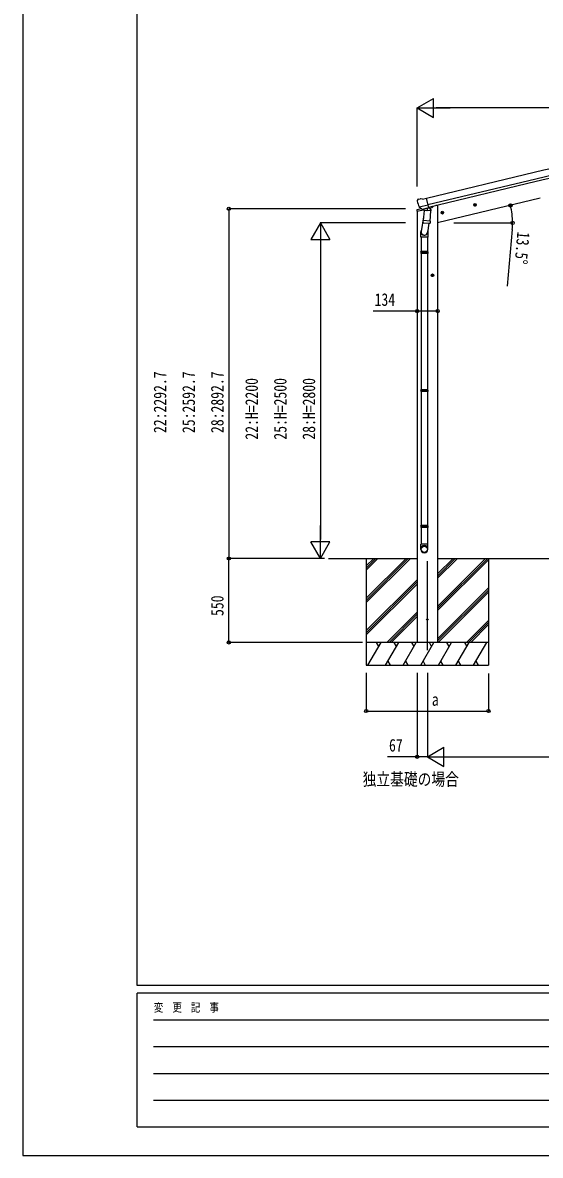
# Model space of a CAD drawing. Units: millimetres, scale not verified. Extents: x -10512 to 10512, y -7425 to 7425.
# Drawn here: x -10512 to -7123, y -7425 to 0 of the extents above; entities that cross this region are included whole.
import ezdxf
from ezdxf.enums import TextEntityAlignment as Align

# ---------------------------------------------------------------- set-up
doc = ezdxf.new("R2010")
doc.units = ezdxf.units.MM
doc.header["$LTSCALE"] = 40
for name, color, linetype in [('0-2_USER1', 3, 'Continuous'), ('0-4_YKK_12', 2, 'Continuous'), ('0-5_YKK_13', 4, 'Continuous'), ('0-6_YKK_A1', 4, 'Continuous'), ('0-7_YKK_D', 6, 'Continuous'), ('0-8_YKK_ZWAK', 7, 'Continuous')]:
    doc.layers.add(name, color=color, linetype=linetype)
doc.styles.add('ＭＳ ゴシック', font='')
doc.styles.get('ＭＳ ゴシック').set_extended_font_data('MS Gothic')

msp = doc.modelspace()

# ---------------------------------------------------------------- linework, layer by layer
at = {"layer": '0-4_YKK_12'}
msp.add_line((-7862.45, -4113.42), (-7862.45, -3529.47), dxfattribs=at)
at = {"layer": '0-5_YKK_13'}
for p, q in [((-7929.62, -1168.08), (-7929.34, -1169.23)), ((-7925.4, -1159.51), (-7929.26, -1165.8)), ((-7922.3, -1157.26), (-7909.12, -1154.09)), ((-7894.56, -1156.77), (-7907.82, -1154.07)), ((-7894.56, -1156.77), (-7868.63, -1150.54)), ((-7555.36, -1189.26), (-7548.06, -1187.51)), ((-7547.86, -1204.43), (-7552.53, -1184.98)), ((-7548.06, -1187.51), (-7542.9, -1192.95)), ((-7931.42, -1236.35), (-7888.5, -1226.05)), ((-7931.42, -1229.46), (-7931.42, -1236.35)), ((-7902.32, -1220.11), (-7929.12, -1226.54)), ((-7915.56, -1208.39), (-7858.06, -1194.58)), ((-7898.71, -1223.3), (-7915.09, -1208.81)), ((-7896, -1223.87), (-7888.48, -1222.06)), ((-7895.17, -1223.76), (-7893.64, -1223.39)), ((-7893.64, -1223.39), (-7856.93, -1214.58)), ((-7891.8, -1223.62), (-7891.85, -1224.36)), ((-7891.09, -1225.4), (-7865.28, -1231.84)), ((-7884.18, -1230.75), (-7888.85, -1297.59)), ((-7838.49, -1233.94), (-7884.18, -1230.75)), ((-7882.4, -1227.57), (-7882.63, -1230.86)), ((-7862.88, -1216.41), (-7863.91, -1231.01)), ((-7856.93, -1214.58), (-7855.4, -1214.21)), ((-7853.85, -1212.11), (-7852.91, -1212.18)), ((-7852.91, -1212.18), (-7839.59, -1227.49)), ((-7849.08, -1216.58), (-7830.7, -1212.17)), ((-7843.16, -1300.78), (-7838.49, -1233.94)), ((-7839.59, -1227.49), (-7840.03, -1233.84)), ((-7826.87, -1204.04), (-7826.87, -1207.31)), ((-7754.39, -1243.73), (-7773.84, -1248.4)), ((-7771.42, -1247.82), (-7769.28, -1240.62)), ((-7766.25, -1253.26), (-7771.42, -1247.82)), ((-7769.28, -1240.62), (-7761.99, -1238.87)), ((-7761.78, -1255.79), (-7766.45, -1236.34)), ((-7761.99, -1238.87), (-7756.82, -1244.31)), ((-7540.47, -1192.37), (-7559.92, -1197.04)), ((-7557.49, -1196.46), (-7555.36, -1189.26)), ((-7552.33, -1201.9), (-7557.49, -1196.46)), ((-7887.12, -1272.82), (-7903.03, -1368.99)), ((-7889.71, -1310.05), (-7888.84, -1297.59)), ((-7889.31, -1311.41), (-7889.32, -1311.41)), ((-7843.16, -1300.78), (-7888.85, -1297.59)), ((-7887.87, -1312.19), (-7846.17, -1315.11)), ((-7851.6, -1314.73), (-7862.33, -1378.31)), ((-7843.18, -1300.78), (-7844.06, -1313.48)), ((-7905.18, -1406.15), (-7905.18, -1371.8)), ((-7859.18, -1406.15), (-7905.18, -1406.15)), ((-7903.18, -1406.15), (-7903.18, -1500.15)), ((-7861.18, -1406.15), (-7861.18, -1500.15)), ((-7859.18, -1371.5), (-7859.18, -1406.15)), ((-7905.18, -1502.15), (-7904.18, -1500.15)), ((-7859.18, -1502.15), (-7905.18, -1502.15)), ((-7859.18, -1510.15), (-7905.18, -1510.15)), ((-7860.18, -1500.15), (-7904.18, -1500.15)), ((-7860.18, -1512.15), (-7904.18, -1512.15)), ((-7903.18, -1512.15), (-7903.18, -2406.48)), ((-7861.18, -1512.15), (-7861.18, -2406.48)), ((-7859.18, -1502.15), (-7860.18, -1500.15)), ((-7859.18, -1510.15), (-7860.18, -1512.15)), ((-7859.18, -1502.15), (-7859.18, -1510.15)), ((-7818.75, -1655.98), (-7838.75, -1655.98)), ((-7836.26, -1655.98), (-7832.5, -1649.48)), ((-7832.5, -1662.48), (-7836.26, -1655.98)), ((-7832.5, -1649.48), (-7825, -1649.48)), ((-7828.75, -1665.98), (-7828.75, -1645.98)), ((-7825, -1649.48), (-7821.24, -1655.98)), ((-7905.18, -2408.48), (-7904.18, -2406.48)), ((-7859.18, -2408.48), (-7905.18, -2408.48)), ((-7859.18, -2416.48), (-7905.18, -2416.48)), ((-7860.18, -2406.48), (-7904.18, -2406.48)), ((-7860.18, -2418.48), (-7904.18, -2418.48)), ((-7903.18, -2418.48), (-7903.18, -3296.53)), ((-7861.18, -2418.48), (-7861.18, -3296.53)), ((-7859.18, -2408.48), (-7860.18, -2406.48)), ((-7859.18, -2416.48), (-7860.18, -2418.48)), ((-7859.18, -2408.48), (-7859.18, -2416.48)), ((-7905.18, -3298.53), (-7904.18, -3296.53)), ((-7859.18, -3298.53), (-7905.18, -3298.53)), ((-7859.18, -3306.53), (-7905.18, -3306.53)), ((-7860.18, -3296.53), (-7904.18, -3296.53)), ((-7860.18, -3308.53), (-7904.18, -3308.53)), ((-7903.18, -3308.53), (-7903.18, -3418.53)), ((-7861.18, -3308.53), (-7861.18, -3418.53)), ((-7859.18, -3298.53), (-7860.18, -3296.53)), ((-7859.18, -3306.53), (-7860.18, -3308.53)), ((-7859.18, -3298.53), (-7859.18, -3306.53)), ((-7905.18, -3452.67), (-7905.18, -3418.53)), ((-7859.18, -3418.53), (-7905.18, -3418.53)), ((-7859.18, -3452.67), (-7859.18, -3418.53))]:
    msp.add_line(p, q, dxfattribs=at)
for points in [[(-7863.2, -1215.99), (-7853.48, -1213.66), (-7868.63, -1150.54)], [(-7915.83, -1207.81), (-7915.25, -1208.66), (-7915.09, -1208.81)], [(-7863.2, -1215.99), (-7863.44, -1216.14), (-7888.2, -1222.09), (-7888.48, -1222.06)], [(-7756.82, -1244.31), (-7758.95, -1251.51), (-7766.25, -1253.26)], [(-7542.9, -1192.95), (-7545.03, -1200.15), (-7552.33, -1201.9)], [(-7905.18, -1502.15), (-7905.18, -1510.15), (-7904.18, -1512.15)], [(-7821.24, -1655.98), (-7825, -1662.48), (-7832.5, -1662.48)], [(-7905.18, -2408.48), (-7905.18, -2416.48), (-7904.18, -2418.48)], [(-7905.18, -3298.53), (-7905.18, -3306.53), (-7904.18, -3308.53)]]:
    msp.add_lwpolyline(points, dxfattribs=at)
for centre, radius in [((-7550.2, -1194.71), 8.5), ((-7550.2, -1194.71), 7.7), ((-7764.12, -1246.06), 8.5), ((-7764.12, -1246.06), 7.7), ((-7764.12, -1246.06), 6.5), ((-7550.2, -1194.71), 6.5), ((-7828.75, -1655.98), 8.5), ((-7828.75, -1655.98), 7.7), ((-7828.75, -1655.98), 6.5), ((-7861.95, -3912.48), 5)]:
    msp.add_circle(centre, radius, dxfattribs=at)
for centre, radius, start, end in [((-7732.54, -1121.98), 202.4, 193.5, 205.09125), ((-7921.14, -1162.12), 5, 103.5, 148.5), ((-7908.42, -1157.01), 3, 78.5, 103.5), ((-7928.42, -1229.46), 3, 103.5, 180), ((-7895.28, -1223.27), 0.5, 248.23754, 283.5), ((-7892.3, -1223.59), 0.5, 356, 103.5), ((-7890.85, -1224.43), 1, 176, 256), ((-7864.93, -1230.87), 1.03, 250.03897, 351.96569), ((-7862.29, -1216.49), 0.604, 100.59842, 172.20595), ((-7855.52, -1213.73), 0.5, 283.5, 318.76246), ((-7831.87, -1207.31), 5, 283.5, 0), ((-7887.77, -1310.23), 1.95, 175.04017, 217.47766), ((-7887.73, -1310.2), 2, 217.40962, 266), ((-7846.03, -1313.11), 2, 266, 349.46843), ((-7875.18, -1371.8), 30, 177.45142, 180)]:
    msp.add_arc(centre, radius, start, end, dxfattribs=at)
for centre, major_axis, ratio, start_param, end_param in [((-7926.7, -1167.37), (-1.57, -2.57), 0.99628, 4.712389, 5.4996506), ((-7896.72, -1221.04), (-0.73, -2.92), 0.997631, 5.8041905, 6.6006116), ((-7896.67, -1220.82), (2.63, 3.16), 0.650902, 4.0958226, 4.1686332), ((-7896.7, -1220.94), (-0.73, -2.92), 0.997631, 0.3902369, 0.4789948), ((-7882.18, -1371.5), (23, 0), 0.996195, 2.5560258, 6.5663028), ((-7882.18, -1371.5), (21, 0), 0.996195, 2.9349147, 5.9512394), ((-7882.18, -3450.93), (-23, 0), 0.996195, 3.1415927, 6.2831853), ((-7882.18, -3452.67), (-23, 0), 0.996195, 3.1415927, 6.2831853), ((-7882.18, -3452.67), (0, -23.43), 0.981806, 4.712389, 7.8539816)]:
    msp.add_ellipse(centre, major_axis=major_axis, ratio=ratio, start_param=start_param, end_param=end_param, dxfattribs=at)
msp.add_ellipse((-7882.18, -3452.67), major_axis=(21, 0), ratio=0.996195, dxfattribs=at)
at = {"layer": '0-6_YKK_A1'}
for p, q in [((-7162.9, -982.93), (-7868.22, -1152.26)), ((-7152.82, -1024.91), (-7858.14, -1194.24)), ((-7148.89, -1041.27), (-7854.21, -1210.61)), ((-7122.52, -1151.15), (-7794.95, -1312.59)), ((-7928.95, -1235.76), (-7928.95, -4062.48)), ((-7794.95, -1199.48), (-7807.87, -1199.48)), ((-7794.95, -1199.48), (-7794.95, -4062.48)), ((-8510.45, -3512.48), (-7928.95, -3512.48)), ((-8262.45, -3512.48), (-8262.45, -4212.48)), ((-8262.45, -3773.21), (-8001.72, -3512.48)), ((-8262.45, -3787.35), (-7987.58, -3512.48)), ((-8262.45, -3801.49), (-7973.44, -3512.48)), ((-8262.45, -3589.36), (-8185.57, -3512.48)), ((-8262.45, -3575.22), (-8199.71, -3512.48)), ((-8262.45, -3561.08), (-8213.85, -3512.48)), ((-7794.95, -3826.21), (-7481.22, -3512.48)), ((-7794.95, -3840.35), (-7467.08, -3512.48)), ((-7794.95, -3642.36), (-7665.07, -3512.48)), ((-7794.95, -3628.22), (-7679.21, -3512.48)), ((-7794.95, -3614.08), (-7693.35, -3512.48)), ((-7794.95, -3512.48), (-4442.45, -3512.48)), ((-7794.95, -3854.49), (-7462.45, -3521.99)), ((-7462.45, -3512.48), (-7462.45, -4212.48)), ((-8262.45, -3985.34), (-7928.95, -3651.84)), ((-8262.45, -3999.48), (-7928.95, -3665.98)), ((-8262.45, -4013.62), (-7928.95, -3680.13)), ((-7794.95, -4038.34), (-7462.45, -3705.84)), ((-7794.95, -4052.48), (-7462.45, -3719.98)), ((-7790.81, -4062.48), (-7462.45, -3734.12)), ((-8127.46, -4062.48), (-7928.95, -3863.97)), ((-8113.32, -4062.48), (-7928.95, -3878.11)), ((-8099.17, -4062.48), (-7928.95, -3892.26)), ((-7606.96, -4062.48), (-7462.45, -3917.97)), ((-7592.82, -4062.48), (-7462.45, -3932.11)), ((-7578.67, -4062.48), (-7462.45, -3946.26)), ((-7462.45, -4062.48), (-8262.45, -4062.48)), ((-8252.16, -4212.48), (-8165.56, -4062.48)), ((-8180.56, -4088.46), (-8195.56, -4062.48)), ((-8136.69, -4212.48), (-8050.09, -4062.48)), ((-8065.09, -4088.46), (-8080.09, -4062.48)), ((-8021.22, -4212.48), (-7934.62, -4062.48)), ((-7949.62, -4088.46), (-7964.62, -4062.48)), ((-7795.45, -4062.48), (-7929.45, -4062.48)), ((-7905.75, -4212.48), (-7819.15, -4062.48)), ((-7834.15, -4088.46), (-7849.15, -4062.48)), ((-7790.28, -4212.48), (-7703.68, -4062.48)), ((-7718.68, -4088.46), (-7733.68, -4062.48)), ((-7674.81, -4212.48), (-7588.21, -4062.48)), ((-7618.21, -4062.48), (-7603.21, -4088.46)), ((-7559.34, -4212.48), (-7472.74, -4062.48)), ((-8262.45, -4212.48), (-7462.45, -4212.48)), ((-8121.69, -4186.5), (-8106.69, -4212.48)), ((-8006.22, -4186.5), (-7991.22, -4212.48)), ((-7890.75, -4186.5), (-7875.75, -4212.48)), ((-7775.28, -4186.5), (-7760.28, -4212.48)), ((-7659.81, -4186.5), (-7644.81, -4212.48)), ((-7544.34, -4186.5), (-7529.34, -4212.48))]:
    msp.add_line(p, q, dxfattribs=at)
for radius in [4473, 4429.83, 4413]:
    msp.add_arc((-6118.7, -5332.34), radius, 76.5, 103.5, dxfattribs=at)
at = {"layer": '0-7_YKK_D'}
for p, q in [((-7929.45, -559.34), (-7821.2, -496.84)), ((-7821.2, -621.84), (-7821.2, -496.84)), ((-7929.45, -1074.51), (-7929.45, -558.34)), ((-7929.45, -559.34), (-7821.2, -621.84)), ((-7929.45, -559.34), (-7712.94, -559.34)), ((-4432.95, -559.34), (-7804.45, -559.34)), ((-8006.45, -1219.79), (-9163.45, -1219.79)), ((-9162.45, -1219.79), (-9162.45, -3512.48)), ((-8562.45, -1312.48), (-8624.95, -1420.73)), ((-8005.45, -1312.48), (-8563.45, -1312.48)), ((-8562.45, -1312.48), (-8499.95, -1420.73)), ((-8562.45, -1312.48), (-8562.45, -1528.99)), ((-7690.01, -1312.59), (-7303.52, -1312.59)), ((-7306.36, -1355.05), (-7338.74, -1727.65)), ((-8624.95, -1420.73), (-8499.95, -1420.73)), ((-8562.45, -1437.48), (-8562.45, -3387.48)), ((-8562.45, -3512.48), (-8562.45, -3295.97)), ((-8562.45, -3512.48), (-8624.95, -3404.23)), ((-8499.95, -3404.23), (-8624.95, -3404.23)), ((-8562.45, -3512.48), (-8499.95, -3404.23)), ((-8549.99, -3512.48), (-9163.45, -3512.48)), ((-8536.29, -3512.49), (-9163.45, -3512.49)), ((-9162.45, -4062.49), (-9162.45, -3512.49)), ((-8549.99, -3512.48), (-8563.45, -3512.48)), ((-8286.45, -4062.49), (-9163.45, -4062.49)), ((-8262.45, -4262.5), (-8262.45, -4513.48)), ((-7928.95, -4262.48), (-7928.95, -4813.48)), ((-7861.95, -4262.48), (-7861.95, -4813.48)), ((-7861.95, -4262.48), (-7861.95, -4813.48)), ((-7462.45, -4266.49), (-7462.45, -4513.48)), ((-8262.45, -4512.48), (-7462.45, -4512.48)), ((-7861.95, -4812.48), (-7753.7, -4749.98)), ((-7753.7, -4874.98), (-7753.7, -4749.98)), ((-7861.95, -4812.48), (-7753.7, -4874.98)), ((-7861.95, -4812.48), (-7645.44, -4812.48)), ((-7736.95, -4812.48), (-4500.45, -4812.48))]:
    msp.add_line(p, q, dxfattribs=at)
for points in [[(-7794.95, -1891.07), (-7928.95, -1891.07), (-8217.95, -1891.07)], [(-7861.95, -4812.48), (-7928.95, -4812.48), (-8123.45, -4812.48)]]:
    msp.add_lwpolyline(points, dxfattribs=at)
for centre in [(-7318.07, -1198.1), (-9162.45, -1219.79), (-7304.52, -1312.59), (-7928.95, -1891.07), (-7794.95, -1891.07), (-9162.45, -3512.49), (-9162.45, -3512.48), (-9162.45, -4062.49), (-8262.45, -4512.48), (-7462.45, -4512.48), (-7928.95, -4812.48)]:
    msp.add_circle(centre, 10.62, dxfattribs=at)
for start, end in [(0, 13.5), (355.03331, 0)]:
    msp.add_arc((-7794.95, -1312.59), 490.43, start, end, dxfattribs=at)
at = {"layer": '0-8_YKK_ZWAK'}
for p, q in [((-9762.45, -6312.5), (-9762.45, 6937.5)), ((9737.55, -6312.5), (-9762.45, -6312.5)), ((-3262.45, -6362.5), (-9762.45, -6362.5)), ((-9762.45, -7237.5), (-9762.45, -6362.5)), ((-9656.2, -6537.5), (-3387.45, -6537.5)), ((-9656.2, -6712.5), (-3387.45, -6712.5)), ((-9656.2, -6887.5), (-3387.45, -6887.5)), ((-9656.2, -7062.5), (-3387.45, -7062.5)), ((-9762.45, -7237.5), (-3262.45, -7237.5))]:
    msp.add_line(p, q, dxfattribs=at)
msp.add_lwpolyline([(-10512.5, -7425), (10512.5, -7425), (10512.5, 7425), (-10512.5, 7425)], close=True, dxfattribs=at)

# ---------------------------------------------------------------- texts
at = {"layer": '0-2_USER1', "style": 'ＭＳ ゴシック', "width": 0.8}
msp.add_text('独立基礎の場合', height=82.48, dxfattribs=at).set_placement((-8285.9, -5025.5), align=Align.BOTTOM_LEFT)
at = {"layer": '0-7_YKK_D', "style": 'ＭＳ ゴシック', "width": 0.8}
for s, rotation, p in [('13.5°', 265.033, (-7297.26, -1365.88)), ('22:2292.7', 90, (-9547.45, -2690.13)), ('25:2592.7', 90, (-9359.95, -2690.13)), ('28:2892.7', 90, (-9172.45, -2690.13)), ('22:H=2200', 90, (-8947.45, -2733.48)), ('25:H=2500', 90, (-8759.95, -2733.48)), ('28:H=2800', 90, (-8572.45, -2733.48)), ('550', 90, (-9172.45, -3889.49))]:
    msp.add_text(s, height=82.48, rotation=rotation, dxfattribs=at).set_placement(p, align=Align.BOTTOM_LEFT)
for s, p in [('134', (-8207.95, -1881.07)), ('a', (-7832.95, -4502.48)), ('67', (-8113.45, -4802.48))]:
    msp.add_text(s, height=82.48, dxfattribs=at).set_placement(p, align=Align.BOTTOM_LEFT)
at = {"layer": '0-8_YKK_ZWAK', "style": 'ＭＳ ゴシック', "width": 0.8}
msp.add_text('変  更  記  事', height=54.99, dxfattribs=at).set_placement((-9653.28, -6500), align=Align.BOTTOM_LEFT)

doc.saveas('drawing.dxf')
